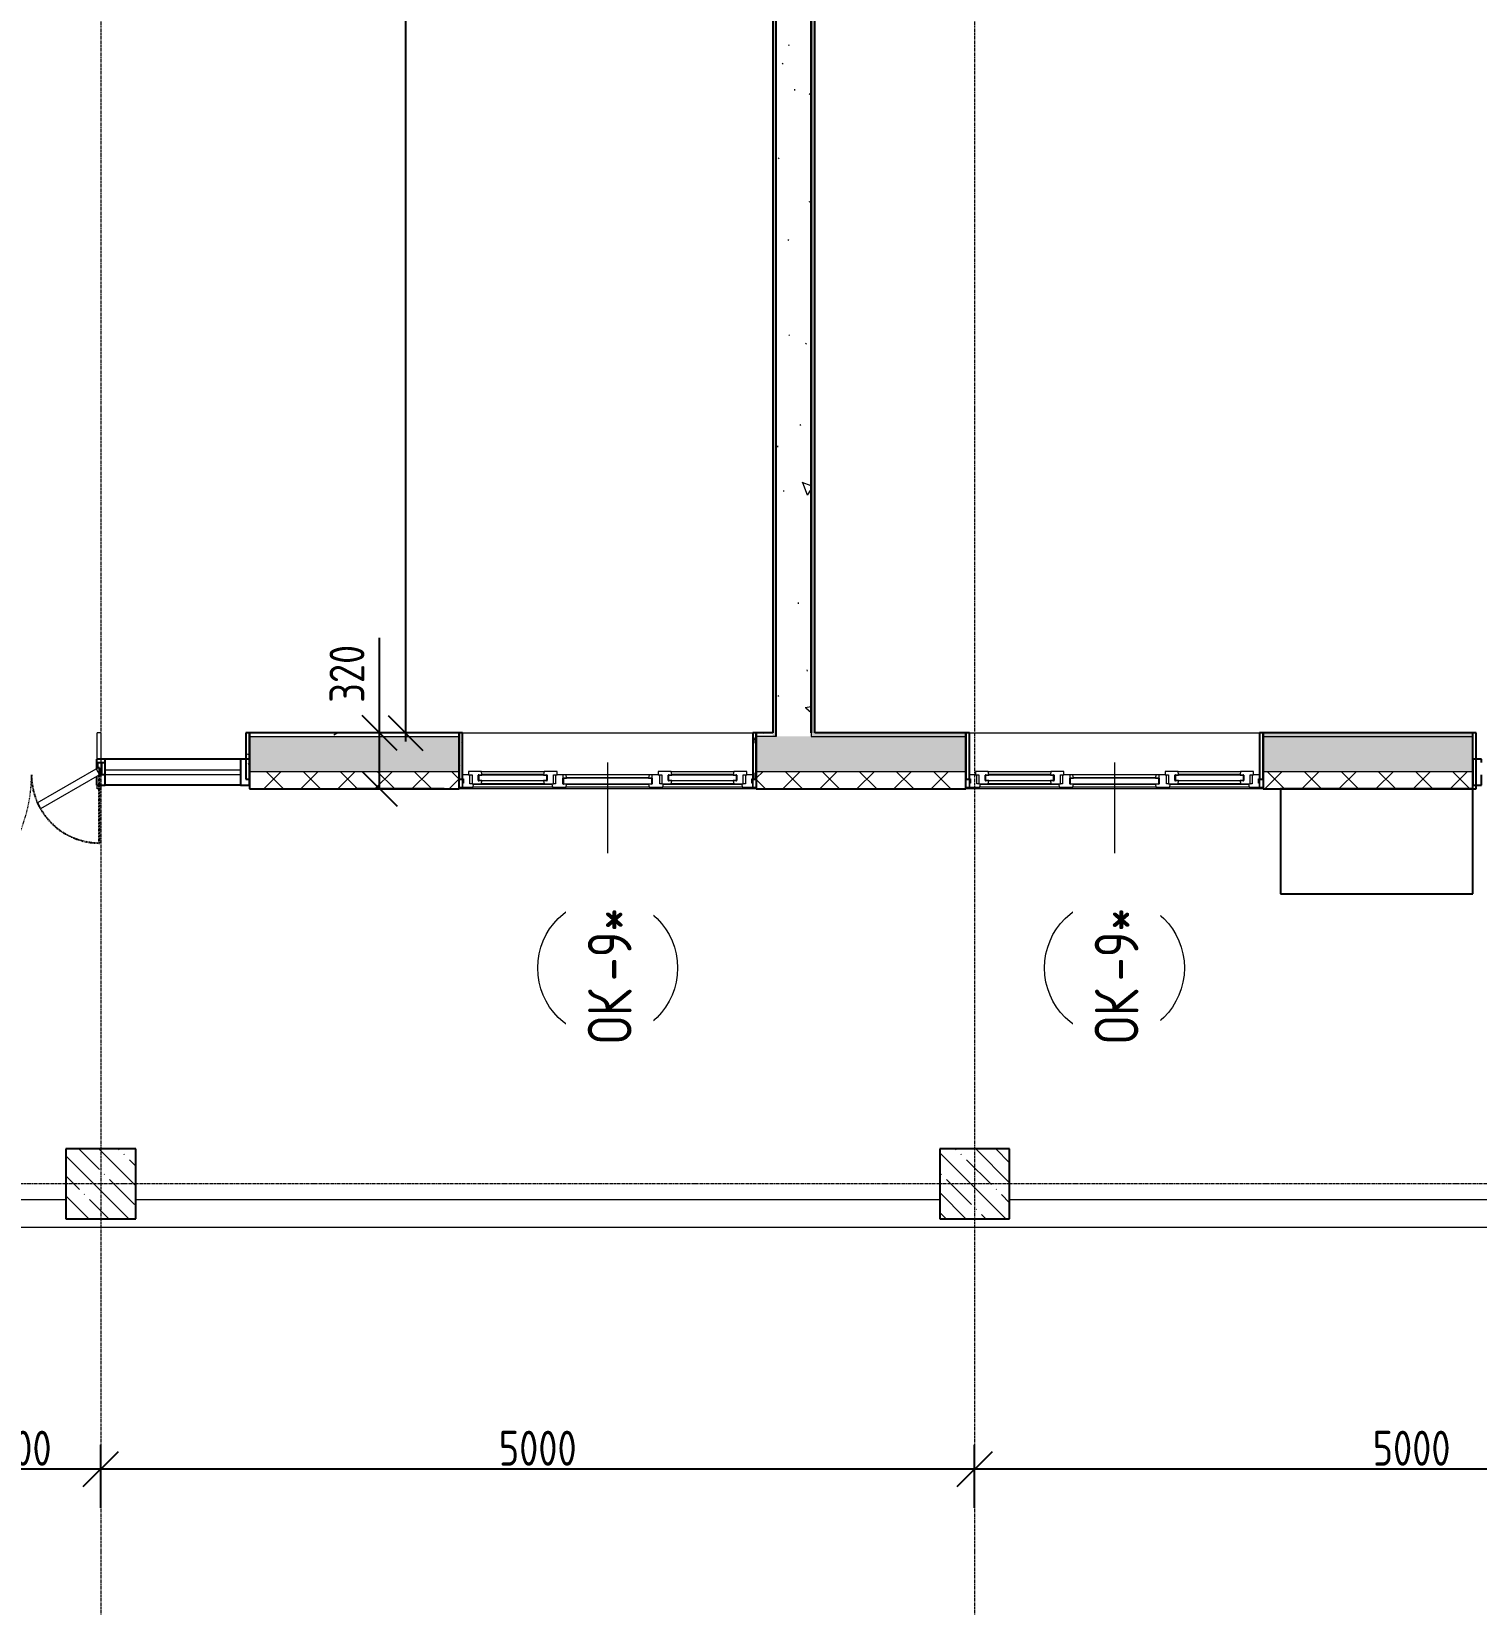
# Model space of a CAD drawing. Header units: millimetres. Extents: x -11854 to 4360091, y -19344 to 4989148.
# Drawn here: x 7281 to 15549, y -2743 to 6255 of the extents above; entities that cross this region are included whole.
import ezdxf

# ---------------------------------------------------------------- set-up
doc = ezdxf.new("R2010")
doc.units = ezdxf.units.MM
doc.linetypes.add('Линия сетки', pattern=[22.225, 12.7, -3.175, 3.175, -3.175])
doc.linetypes.add('Штрих', pattern=[6.35, 3.175, -3.175])
doc.layers.get('0').update_dxf_attribs({"color": 254})
doc.layers.get('Defpoints').update_dxf_attribs({"color": 254})
for name, color, linetype, lineweight in [('A-ANNO-DIMS', 254, 'Continuous', 9), ('A-DOOR', 254, 'Continuous', 9), ('A-DOOR-FRAM', 254, 'Continuous', 18), ('A-GLAZ', 254, 'Continuous', 9), ('A-GLAZ-CURT', 254, 'Continuous', 9), ('A-GLAZ-CWMG', 254, 'Continuous', 9), ('A-GLAZ-IDEN', 254, 'Continuous', 9), ('A-WALL', 254, 'Continuous', 9), ('S-GRID', 254, 'Continuous', 9)]:
    doc.layers.add(name, color=color, linetype=linetype, lineweight=lineweight)
doc.layers.add('кр', color=1, linetype='Continuous')
doc.styles.add('ISOCPEUR', font='isocpeur.ttf', dxfattribs={"width": 0.8, "height": 200})
doc.styles.add('ISOCPEUR_1', font='isocpeur.ttf', dxfattribs={"width": 0.8, "height": 250})
doc.dimstyles.new('2_0_мм_ISOCPEUR', dxfattribs={"dimscale": 304.8, "dimtxt": 199.196235, "dimasz": 0.656168, "dimexe": 0.459318, "dimexo": 0.625, "dimgap": 0.065617, "dimtad": 1, "dimdec": 0, "dimtxsty": 'ISOCPEUR', "dimblk1": 'OBLIQUE', "dimblk2": 'OBLIQUE', "dimsah": 1, "dimcen": 2.5, "dimdle": 0.164042, "dimazin": 3, "dimtfac": 1, "dimtix": 1, "dimtmove": 0, "dimatfit": 3, "dimfxl": 0.787402, "dimfxlon": 1, "dimtvp": 1, "dimarcsym": 2})
doc.dimstyles.new('2_0_мм_ISOCPEUR_1', dxfattribs={"dimscale": 304.8, "dimtxt": 199.196235, "dimasz": 0.656168, "dimexe": 0.459318, "dimexo": 0.625, "dimgap": 0.065617, "dimtad": 1, "dimdec": 0, "dimtxsty": 'ISOCPEUR', "dimblk1": 'OBLIQUE', "dimblk2": 'OBLIQUE', "dimsah": 1, "dimcen": 2.5, "dimdle": 0.164042, "dimazin": 3, "dimtfac": 1, "dimtix": 1, "dimtmove": 1, "dimatfit": 3, "dimfxl": 0.787402, "dimfxlon": 1, "dimtvp": 1, "dimarcsym": 2})
pattern_1 = [(140, (23409.34, 513535.3), (63.7558, 728.7365), [76.2, -838.2]), (85, (23409.34, 513535.3), (-764.2276, -140.9716), [60.96, -670.56]), (190.451, (23414.65, 513596.05), (-700.46675, 587.77), [64.76, -712.36]), (136.184, (23206.1, 513535.3), (168.171, 1084.3162), [114.3, -1257.3]), (186.636, (23220.2, 513625.7), (-989.7098, 949.61), [97.14, -1068.54]), (81.184, (23206.1, 513535.3), (-989.7012, 949.6206), [91.44, -1005.84]), (111, (23256.94, 513636.9), (409.0606, 606.4579), [76.2, -838.2]), (56, (23256.94, 513636.9), (-736.7529, 247.2083), [60.96, -670.56]), (161.451, (23291, 513687.46), (-327.6855, 853.66825), [64.76, -712.36]), (127.5, (23409.34, 513535.32), (-338.22012, 12.3547), [6.706, -655.726, 6.706, -674.014, -673.1]), (127.5, (23409.34, 513535.32), (-338.22012, 12.3547), [-1343.152, 6.706, -666.394]), (97.5, (23409.34, 513535.32), (-400.72213, 267.27887), [6.706, -381.406, 6.706, -640.486, -256.54]), (97.5, (23409.34, 513535.32), (-400.72213, 267.27887), [-1035.304, 6.706, -249.834]), (57.5, (23409.34, 513308.76), (22.91534, 542.36333), [6.706, -247.294, 6.706, -1837.334]), (57.5, (23409.34, 513308.76), (22.91534, 542.36333), [-260.706, -785.774, 6.706, -1044.854]), (47.5, (23409.34, 513207.16), (-101.7071, 592.51696), [6.706, -323.494, 6.706, -1266.342]), (47.5, (23409.34, 513207.16), (-101.7071, 592.51696), [-336.906, -519.582, 6.706, -740.054])]
pattern_2 = [(135, (23409.34, 513535.32), (-114.049253, -114.049253), []), (135, (23409.34, 513649.37), (-114.049253, -114.049253), [201.612, -40.322, 3.353, -36.97])]
pattern_3 = [(90, (23409.34, 513535.32), (-101.6, 406.4), [33.528, -271.272, 33.528, -271.272, -1625.6]), (90, (23409.34, 513535.32), (-101.6, 406.4), [-609.6, 33.528, -576.072, 33.528, -271.272, -711.2]), (90, (23409.34, 513535.32), (-101.6, 406.4), [-1524, 33.528, -169.672, 33.528, -474.472]), (210, (23358.54, 513687.72), (-301.152724, -291.188181), [33.528, -271.272, 33.528, -1896.872]), (210, (23358.54, 513687.72), (-301.152724, -291.188181), [-338.328, -271.272, 33.528, -576.072, -1016]), (210, (23358.54, 513687.72), (-301.152724, -291.188181), [-1219.2, 33.528, -271.272, 33.528, -677.672]), (210, (23358.54, 513687.72), (-301.152724, -291.188181), [-1557.528, -169.672, 33.528, -474.472]), (330, (23155.34, 513738.52), (402.752724, -115.211819), [33.528, -271.272, 33.528, -1896.872]), (330, (23155.34, 513738.52), (402.752724, -115.211819), [-338.328, -271.272, 33.528, -576.072, -1016]), (330, (23155.34, 513738.52), (402.752724, -115.211819), [-1219.2, 33.528, -271.272, 33.528, -677.672]), (330, (23155.34, 513738.52), (402.752724, -115.211819), [-1557.528, -169.672, 33.528, -474.472])]

# ---------------------------------------------------------------- blocks, each defined once
blk = doc.blocks.new('BIMLIB_Окно_Трехстворчатое_Wintech_СФрамугойСнизу_ГОСТ30674-99 - 1700Х1800-7434254-1Г')
at = {"layer": 'A-GLAZ'}
for p, q in [((-705, 140), (-725, 140)), ((-705, 95), (-705, 140)), ((-644.8, 140), (-190.9, 140)), ((-193.7, 123.5), (-642, 123.5)), ((-596.8, 121.5), (-238.9, 121.5)), ((-594, 105), (-241.7, 105)), ((-112.5, 140), (362.5, 140)), ((359.7, 123.5), (-109.7, 123.5)), ((440.9, 140), (894.8, 140)), ((892, 123.5), (443.7, 123.5)), ((488.9, 121.5), (846.8, 121.5)), ((491.7, 105), (844, 105)), ((975, 140), (955, 140)), ((955, 140), (955, 95)), ((-238.9, 51.5), (-596.8, 51.5)), ((-594, 69), (-241.7, 69)), ((-112.5, 70), (362.5, 70)), ((-109.7, 87.5), (359.7, 87.5)), ((846.8, 51.5), (488.9, 51.5)), ((491.7, 69), (844, 69))]:
    blk.add_line(p, q, dxfattribs=at)
at = {"layer": 'A-GLAZ', "lineweight": 18}
for p, q in [((-705, 140), (-705, 117)), ((-644.8, 140), (-705, 140)), ((-705, 117), (-699.5, 117)), ((-699.5, 93), (-705, 93)), ((-699.5, 117), (-699.5, 93)), ((-663, 70), (-663, 121.5)), ((-663, 121.5), (-651, 121.5)), ((-596.8, 121.5), (-651, 121.5)), ((-651, 121.5), (-651, 70)), ((-642, 123.5), (-644.8, 140)), ((-642, 121.5), (-642, 123.5)), ((-615, 71), (-615, 103)), ((-615, 103), (-594, 103)), ((-223.2, 103), (-612.5, 103)), ((-612.5, 103), (-612.5, 71)), ((-594, 105), (-596.8, 121.5)), ((-594, 103), (-594, 105)), ((-238.9, 121.5), (-241.7, 105)), ((-241.7, 105), (-241.7, 103)), ((-241.7, 103), (-220.7, 103)), ((-184.7, 121.5), (-238.9, 121.5)), ((-223.2, 71), (-223.2, 103)), ((-220.7, 103), (-220.7, 71)), ((-190.9, 140), (-193.7, 123.5)), ((-193.7, 123.5), (-193.7, 121.5)), ((-112.5, 140), (-190.9, 140)), ((-184.7, 70), (-184.7, 121.5)), ((-184.7, 121.5), (-172.7, 121.5)), ((-172.7, 121.5), (-172.7, 70)), ((378.2, 121.5), (-128.2, 121.5)), ((-128.2, 121.5), (-128.2, 89.5)), ((-109.7, 123.5), (-112.5, 140)), ((-109.7, 121.5), (-109.7, 123.5)), ((362.5, 140), (359.7, 123.5)), ((359.7, 123.5), (359.7, 121.5)), ((440.9, 140), (362.5, 140)), ((378.2, 89.5), (378.2, 121.5)), ((422.7, 70), (422.7, 121.5)), ((422.7, 121.5), (434.7, 121.5)), ((488.9, 121.5), (434.7, 121.5)), ((434.7, 121.5), (434.7, 70)), ((443.7, 123.5), (440.9, 140)), ((443.7, 121.5), (443.7, 123.5)), ((470.7, 71), (470.7, 103)), ((470.7, 103), (491.7, 103)), ((862.5, 103), (473.2, 103)), ((473.2, 103), (473.2, 71)), ((491.7, 105), (488.9, 121.5)), ((491.7, 103), (491.7, 105)), ((846.8, 121.5), (844, 105)), ((844, 105), (844, 103)), ((844, 103), (865, 103)), ((901, 121.5), (846.8, 121.5)), ((862.5, 71), (862.5, 103)), ((865, 103), (865, 71)), ((894.8, 140), (892, 123.5)), ((892, 123.5), (892, 121.5)), ((955, 140), (894.8, 140)), ((901, 70), (901, 121.5)), ((901, 121.5), (913, 121.5)), ((913, 121.5), (913, 70)), ((949.5, 93), (949.5, 117)), ((949.5, 117), (955, 117)), ((955, 93), (949.5, 93)), ((955, 117), (955, 140)), ((-705, 70), (-671, 70)), ((-671, 70), (-671, 51.5)), ((-651, 70), (-671, 70)), ((-671, 51.5), (-596.8, 51.5)), ((-594, 71), (-615, 71)), ((-612.5, 71), (-223.2, 71)), ((-596.8, 51.5), (-594, 69)), ((-594, 69), (-594, 71)), ((-220.7, 71), (-241.7, 71)), ((-241.7, 71), (-241.7, 69)), ((-241.7, 69), (-238.9, 51.5)), ((-238.9, 51.5), (-164.7, 51.5)), ((-164.7, 70), (-184.7, 70)), ((-164.7, 51.5), (-164.7, 70)), ((-164.7, 70), (-130.7, 70)), ((-109.7, 89.5), (-130.7, 89.5)), ((-130.7, 89.5), (-130.7, 70)), ((-130.7, 70), (-112.5, 70)), ((-128.2, 89.5), (378.2, 89.5)), ((-112.5, 70), (-109.7, 87.5)), ((-109.7, 87.5), (-109.7, 89.5)), ((359.7, 89.5), (359.7, 87.5)), ((380.7, 89.5), (359.7, 89.5)), ((359.7, 87.5), (362.5, 70)), ((362.5, 70), (380.7, 70)), ((380.7, 70), (380.7, 89.5)), ((380.7, 70), (414.7, 70)), ((414.7, 70), (414.7, 51.5)), ((434.7, 70), (414.7, 70)), ((414.7, 51.5), (488.9, 51.5)), ((491.7, 71), (470.7, 71)), ((473.2, 71), (862.5, 71)), ((488.9, 51.5), (491.7, 69)), ((491.7, 69), (491.7, 71)), ((865, 71), (844, 71)), ((844, 71), (844, 69)), ((844, 69), (846.8, 51.5)), ((846.8, 51.5), (921, 51.5)), ((921, 70), (901, 70)), ((921, 51.5), (921, 70)), ((921, 70), (955, 70))]:
    blk.add_line(p, q, dxfattribs=at)
at = {"layer": 'A-GLAZ', "lineweight": 25}
for p, q in [((-615, 103), (-615, 71)), ((-612.5, 103), (-615, 103)), ((-612.5, 71), (-612.5, 103)), ((-220.7, 103), (-223.2, 103)), ((-223.2, 103), (-223.2, 71)), ((-220.7, 71), (-220.7, 103)), ((-128.2, 121.5), (-130.7, 121.5)), ((-130.7, 121.5), (-130.7, 89.5)), ((-128.2, 89.5), (-128.2, 121.5)), ((378.2, 121.5), (378.2, 89.5)), ((380.7, 121.5), (378.2, 121.5)), ((380.7, 89.5), (380.7, 121.5)), ((470.7, 103), (470.7, 71)), ((473.2, 103), (470.7, 103)), ((473.2, 71), (473.2, 103)), ((865, 103), (862.5, 103)), ((862.5, 103), (862.5, 71)), ((865, 71), (865, 103)), ((-615, 71), (-612.5, 71)), ((-223.2, 71), (-220.7, 71)), ((-130.7, 89.5), (-128.2, 89.5)), ((378.2, 89.5), (380.7, 89.5)), ((470.7, 71), (473.2, 71)), ((862.5, 71), (865, 71))]:
    blk.add_line(p, q, dxfattribs=at)
blk = doc.blocks.new('Прямоугольный импост - 50 x 150 мм-7420236-1Г')
at = {"layer": 'A-GLAZ-CWMG', "lineweight": 25}
for p, q in [((0, 75), (-50, 75)), ((-50, 75), (-50, 15)), ((0, -75), (0, 75)), ((-50, -55), (-50, -75)), ((-50, -75), (0, -75))]:
    blk.add_line(p, q, dxfattribs=at)
blk = doc.blocks.new('Системная панель - С остеклением-7428840-1Г')
at = {"layer": 'A-GLAZ-CURT', "lineweight": 18}
for p, q in [((387.5, 12.5), (-387.5, 12.5)), ((-387.5, 12.5), (-387.5, -12.5)), ((387.5, -12.5), (387.5, 12.5)), ((-387.5, -12.5), (387.5, -12.5))]:
    blk.add_line(p, q, dxfattribs=at)
blk = doc.blocks.new('Прямоугольный импост - 50 x 150 мм-7428686-1Г')
at = {"layer": 'A-GLAZ-CWMG'}
for p, q in [((-43359.4, 448024.2), (-43359.4, 448799.2)), ((-43209.4, 448024.2), (-43209.4, 448799.2))]:
    blk.add_line(p, q, dxfattribs=at)
blk = doc.blocks.new('Прямоугольный импост - 50 x 150 мм-7419824-1Г')
at = {"layer": 'A-GLAZ-CWMG', "lineweight": 25}
for p, q in [((-50, 75), (0, 75)), ((-50, -75), (-50, 75)), ((0, 75), (0, -75)), ((0, -75), (-50, -75))]:
    blk.add_line(p, q, dxfattribs=at)
blk = doc.blocks.new('Прямоугольный импост - 50 x 150 мм-7420048-1Г')
at = {"layer": 'A-GLAZ-CWMG', "lineweight": 25}
for p, q in [((-25, 75), (-8.7, 75)), ((-25, 25.6), (-25, 75)), ((-6.7, 75), (25, 75)), ((25, 75), (25, -75)), ((-25, -75), (-25, -16.7)), ((25, -75), (-25, -75))]:
    blk.add_line(p, q, dxfattribs=at)
blk = doc.blocks.new('Дверь_Двупольная_внутренняя ПВХ профиль - Дверной блок наружный металлический остекленный ДНМО 22х13 Л _ДЛЯ ВИТРАЖА_-7420208-1Г')
at = {"layer": 'A-DOOR', "linetype": 'Штрих'}
for p, q in [((618, 865), (618, 15)), ((-618, 405), (-618, 15))]:
    blk.add_line(p, q, dxfattribs=at)
at = {"layer": 'A-DOOR'}
for p, q in [((620, 865), (618, 865)), ((-620, 405), (-618, 405)), ((-650, 15), (-630, 15)), ((-650, -55), (-650, 15)), ((-630, 15), (-630, -55)), ((-618, 15), (-620, 15)), ((618, 15), (620, 15)), ((650, 15), (630, 15)), ((630, 15), (630, -55)), ((650, -55), (650, 15)), ((-630, -55), (-650, -55)), ((630, -55), (650, -55))]:
    blk.add_line(p, q, dxfattribs=at)
at = {"layer": 'A-DOOR', "linetype": 'Штрих', "lineweight": 18}
for p, q in [((620, 15), (620, 865)), ((-620, 15), (-620, 405))]:
    blk.add_line(p, q, dxfattribs=at)
at = {"layer": 'A-DOOR', "lineweight": 18}
for p, q in [((-116.1, 440), (-136.1, 405.4)), ((-136.1, 405.4), (600, -19.6)), ((620, 15), (-116.1, 440)), ((-620, 15), (-282.3, 210)), ((-282.3, 210), (-262.3, 175.4)), ((-262.3, 175.4), (-600, -19.6)), ((-600, -19.6), (-620, 15)), ((600, -19.6), (620, 15))]:
    blk.add_line(p, q, dxfattribs=at)
at = {"layer": 'A-DOOR', "linetype": 'Штрих'}
for centre, radius, start, end in [((620, 15), 850, 90, 180), ((-620, 15), 390, 360, 90)]:
    blk.add_arc(centre, radius, start, end, dxfattribs=at)
at = {"layer": 'A-DOOR-FRAM'}
for p, q in [((-630, 15), (-620, 15)), ((-630, -55), (-630, 15)), ((-620, 15), (-620, -25)), ((630, 15), (620, 15)), ((620, 15), (620, -25)), ((630, -55), (630, 15)), ((-610, -55), (-630, -55)), ((-620, -25), (-610, -25)), ((-610, -25), (-610, -55)), ((620, -25), (610, -25)), ((610, -25), (610, -55)), ((610, -55), (630, -55))]:
    blk.add_line(p, q, dxfattribs=at)
blk = doc.blocks.new('_Oblique')
at = {"color": 0, "linetype": 'ByBlock', "lineweight": -2}
blk.add_line((-0.5, -0.5), (0.5, 0.5), dxfattribs=at)
blk = doc.blocks.new('*D747')
at = {"layer": 'A-ANNO-DIMS', "color": 0, "lineweight": -2, "transparency": 16777216}
for p, q in [((9641.8, 11882.4), (9280.9, 11882.4)), ((9420.9, 11932.4), (9420.9, 2192.4)), ((9641.8, 2242.4), (9280.9, 2242.4))]:
    blk.add_line(p, q, dxfattribs=at)
at = {"layer": 'Defpoints', "color": 0, "transparency": 16777216}
for p in [(9660.9, 11882.4), (9420.9, 2242.4), (9660.9, 2242.4)]:
    blk.add_point(p, dxfattribs=at)
at = {"layer": 'A-ANNO-DIMS', "color": 0, "lineweight": -2, "transparency": 16777216, "xscale": 200, "yscale": 200, "zscale": 200}
for p, rotation in [((9420.9, 11882.4), 90), ((9420.9, 2242.4), 270)]:
    blk.add_blockref('_Oblique', p, dxfattribs=dict(at, rotation=rotation))
at = {"layer": 'A-ANNO-DIMS', "color": 0, "transparency": 16777216, "insert": (9300.9, 7062.4), "char_height": 200, "width": 551.62, "attachment_point": 5, "rotation": 90, "style": 'ISOCPEUR'}
blk.add_mtext('\\A1;9640', dxfattribs=at)
blk = doc.blocks.new('*D748')
at = {"layer": 'A-ANNO-DIMS', "color": 0, "lineweight": -2, "transparency": 16777216}
for p, q in [((9272.9, 2242.4), (9272.9, 2786.4)), ((9272.9, 1922.4), (9272.9, 2292.4)), ((9641.8, 2242.4), (9132.9, 2242.4)), ((9641.8, 1922.4), (9132.9, 1922.4))]:
    blk.add_line(p, q, dxfattribs=at)
at = {"layer": 'Defpoints', "color": 0, "transparency": 16777216}
for p in [(9660.9, 2242.4), (9272.9, 1922.4), (9660.9, 1922.4)]:
    blk.add_point(p, dxfattribs=at)
at = {"layer": 'A-ANNO-DIMS', "color": 0, "lineweight": -2, "transparency": 16777216, "xscale": 200, "yscale": 200, "zscale": 200}
for p, rotation in [((9272.9, 2242.4), 90), ((9272.9, 1922.4), 270)]:
    blk.add_blockref('_Oblique', p, dxfattribs=dict(at, rotation=rotation))
at = {"layer": 'A-ANNO-DIMS', "color": 0, "transparency": 16777216, "insert": (8986.2, 2414.5), "char_height": 200, "width": 399.925, "attachment_point": 1, "rotation": 90, "line_spacing_factor": 1.149209, "style": 'ISOCPEUR'}
blk.add_mtext('\\A1;320', dxfattribs=at)
blk = doc.blocks.new('*D763')
at = {"layer": 'A-ANNO-DIMS', "color": 0, "lineweight": -2, "transparency": 16777216}
for p, q in [((12677.6, -2190.2), (12677.6, -1829.2)), ((17677.6, -2190.2), (17677.6, -1829.2)), ((17727.6, -1969.2), (12627.6, -1969.2))]:
    blk.add_line(p, q, dxfattribs=at)
at = {"layer": 'Defpoints', "color": 0, "transparency": 16777216}
for p in [(12677.6, -1969.2), (12677.6, -2209.2), (17677.6, -2209.2)]:
    blk.add_point(p, dxfattribs=at)
at = {"layer": 'A-ANNO-DIMS', "color": 0, "lineweight": -2, "transparency": 16777216, "xscale": 200, "yscale": 200, "zscale": 200, "rotation": 180}
blk.add_blockref('_Oblique', (12677.6, -1969.2), dxfattribs=at)
at = {"layer": 'A-ANNO-DIMS', "color": 0, "lineweight": -2, "transparency": 16777216, "xscale": 200, "yscale": 200, "zscale": 200}
blk.add_blockref('_Oblique', (17677.6, -1969.2), dxfattribs=at)
at = {"layer": 'A-ANNO-DIMS', "color": 0, "transparency": 16777216, "insert": (15177.6, -1849.2), "char_height": 200, "width": 533.233, "attachment_point": 5, "style": 'ISOCPEUR'}
blk.add_mtext('\\A1;5000', dxfattribs=at)
blk = doc.blocks.new('*D764')
at = {"layer": 'A-ANNO-DIMS', "color": 0, "lineweight": -2, "transparency": 16777216}
for p, q in [((7677.6, -2190.2), (7677.6, -1829.2)), ((12677.6, -2190.2), (12677.6, -1829.2)), ((12727.6, -1969.2), (7627.6, -1969.2))]:
    blk.add_line(p, q, dxfattribs=at)
at = {"layer": 'Defpoints', "color": 0, "transparency": 16777216}
for p in [(7677.6, -1969.2), (7677.6, -2209.2), (12677.6, -2209.2)]:
    blk.add_point(p, dxfattribs=at)
at = {"layer": 'A-ANNO-DIMS', "color": 0, "lineweight": -2, "transparency": 16777216, "xscale": 200, "yscale": 200, "zscale": 200, "rotation": 180}
blk.add_blockref('_Oblique', (7677.6, -1969.2), dxfattribs=at)
at = {"layer": 'A-ANNO-DIMS', "color": 0, "lineweight": -2, "transparency": 16777216, "xscale": 200, "yscale": 200, "zscale": 200}
blk.add_blockref('_Oblique', (12677.6, -1969.2), dxfattribs=at)
at = {"layer": 'A-ANNO-DIMS', "color": 0, "transparency": 16777216, "insert": (10177.6, -1849.2), "char_height": 200, "width": 533.233, "attachment_point": 5, "style": 'ISOCPEUR'}
blk.add_mtext('\\A1;5000', dxfattribs=at)
blk = doc.blocks.new('*D765')
at = {"layer": 'A-ANNO-DIMS', "color": 0, "lineweight": -2, "transparency": 16777216}
for p, q in [((6777.6, -1748.3), (6777.6, -2109.2)), ((7677.6, -2190.2), (7677.6, -1829.2)), ((7727.6, -1969.2), (6727.6, -1969.2))]:
    blk.add_line(p, q, dxfattribs=at)
at = {"layer": 'Defpoints', "color": 0, "transparency": 16777216}
for p in [(6777.6, -1729.2), (6777.6, -1969.2), (7677.6, -2209.2)]:
    blk.add_point(p, dxfattribs=at)
at = {"layer": 'A-ANNO-DIMS', "color": 0, "lineweight": -2, "transparency": 16777216, "xscale": 200, "yscale": 200, "zscale": 200, "rotation": 180}
blk.add_blockref('_Oblique', (6777.6, -1969.2), dxfattribs=at)
at = {"layer": 'A-ANNO-DIMS', "color": 0, "lineweight": -2, "transparency": 16777216, "xscale": 200, "yscale": 200, "zscale": 200}
blk.add_blockref('_Oblique', (7677.6, -1969.2), dxfattribs=at)
at = {"layer": 'A-ANNO-DIMS', "color": 0, "transparency": 16777216, "insert": (7227.6, -1849.2), "char_height": 200, "width": 399.925, "attachment_point": 5, "style": 'ISOCPEUR'}
blk.add_mtext('\\A1;900', dxfattribs=at)
blk = doc.blocks.new('Марка окна - Марка окна-2857-1Г')
at = {"layer": 'A-GLAZ-IDEN'}
blk.add_circle((0, 0), 4.001, dxfattribs=at)

msp = doc.modelspace()

# ---------------------------------------------------------------- hatches: boundary and pattern name
at = {"layer": 'A-WALL'}
h = msp.add_hatch(dxfattribs=at)
h.set_pattern_fill('FP_4', color=8, angle=90, style=0, pattern_type=2)
h.set_pattern_definition(pattern_3)
h.paths.add_polyline_path([(11542.6, 22032.4), (11542.6, 22052.4), (11522.6, 22052.4), (11522.6, 2222.4), (11542.6, 2222.4), (11542.6, 21486.7)])
h = msp.add_hatch(dxfattribs=at)
h.set_pattern_fill('FP_2', color=8, angle=90, style=0, pattern_type=2)
h.set_pattern_definition(pattern_1)
h.paths.add_polyline_path([(11742.6, 17152.4), (11542.6, 17152.4), (11542.6, 2222.4), (11742.6, 2222.4), (11742.6, 15760)])
h = msp.add_hatch(dxfattribs=at)
h.set_pattern_fill('FP_4', color=8, angle=90, style=0, pattern_type=2)
h.set_pattern_definition(pattern_3)
h.paths.add_polyline_path([(11762.6, 2242.4), (11762.6, 17152.4), (11742.6, 17152.4), (11742.6, 2242.4), (11744.4, 2242.4)])
h = msp.add_hatch(dxfattribs=at)
h.set_pattern_fill('FP_2', color=8, angle=90, style=0, pattern_type=2)
h.set_pattern_definition(pattern_1)
h.paths.add_polyline_path([(21842.6, 2222.4), (20327.6, 2222.4), (20327.6, 2022.4), (21842.6, 2022.4)])
h.paths.add_polyline_path([(19027.6, 2022.4), (19027.6, 2222.4), (17677.6, 2222.4), (17677.6, 2022.4)])
h.paths.add_polyline_path([(15527.6, 2222.4), (14327.6, 2222.4), (14327.6, 2022.4), (15527.6, 2022.4)])
h.paths.add_polyline_path([(12627.6, 2222.4), (11427.6, 2222.4), (11427.6, 2022.4), (12627.6, 2022.4), (12627.6, 2159)])
h.paths.add_polyline_path([(9727.6, 2022.4), (9727.6, 2222.4), (8527.6, 2222.4), (8527.6, 2022.4), (9649.7, 2022.4)])
h.paths.add_polyline_path([(6377.6, 2222.4), (5177.6, 2222.4), (5177.6, 2022.4), (6377.6, 2022.4)])
h.paths.add_polyline_path([(3477.6, 2222.4), (2477.6, 2222.4), (2477.6, 2022.4), (3477.6, 2022.4), (3477.6, 2159)])
h = msp.add_hatch(dxfattribs=at)
h.set_pattern_fill('FP_4', color=8, angle=90, style=0, pattern_type=2)
h.set_pattern_definition(pattern_3)
h.paths.add_polyline_path([(11522.6, 2222.4), (11522.6, 2242.4), (11427.6, 2242.4), (11427.6, 2222.4)])
h.paths.add_polyline_path([(9727.6, 2222.4), (9727.6, 2242.4), (8527.6, 2242.4), (8527.6, 2222.4), (9230.8, 2222.4)])
h.paths.add_polyline_path([(6377.6, 2242.4), (5177.6, 2242.4), (5177.6, 2222.4), (6377.6, 2222.4)])
h.paths.add_polyline_path([(3477.6, 2222.4), (3477.6, 2242.4), (2677.6, 2242.4), (2677.6, 2222.4), (3365.6, 2222.4)])
h = msp.add_hatch(dxfattribs=at)
h.set_pattern_fill('FP_4', color=8, angle=90, style=0, pattern_type=2)
h.set_pattern_definition(pattern_3)
h.paths.add_polyline_path([(8527.6, 1977.4), (8527.6, 2242.4), (8507.6, 2242.4), (8507.6, 1977.4)])
h = msp.add_hatch(dxfattribs=at)
h.set_pattern_fill('FP_4', color=8, angle=90, style=0, pattern_type=2)
h.set_pattern_definition(pattern_3)
h.paths.add_polyline_path([(9747.6, 2242.4), (9727.6, 2242.4), (9727.6, 1977.4), (9747.6, 1977.4), (9747.6, 2159)])
h = msp.add_hatch(dxfattribs=at)
h.set_pattern_fill('FP_4', color=8, angle=90, style=0, pattern_type=2)
h.set_pattern_definition(pattern_3)
h.paths.add_polyline_path([(11427.6, 2242.4), (11407.6, 2242.4), (11407.6, 1977.4), (11427.6, 1977.4), (11427.6, 2159)])
h = msp.add_hatch(dxfattribs=at)
h.set_pattern_fill('FP_4', color=8, angle=90, style=0, pattern_type=2)
h.set_pattern_definition(pattern_3)
h.paths.add_polyline_path([(21722.6, 2242.4), (20327.6, 2242.4), (20327.6, 2222.4), (21722.6, 2222.4)])
h.paths.add_polyline_path([(19027.6, 2242.4), (17677.6, 2242.4), (17677.6, 2222.4), (19027.6, 2222.4)])
h.paths.add_polyline_path([(15527.6, 2222.4), (15527.6, 2242.4), (14327.6, 2242.4), (14327.6, 2222.4), (15096, 2222.4)])
h.paths.add_polyline_path([(12627.6, 2222.4), (12627.6, 2242.4), (11742.6, 2242.4), (11742.6, 2222.4), (12582.3, 2222.4)])
h = msp.add_hatch(dxfattribs=at)
h.set_pattern_fill('FP_3', color=8, angle=90, style=0, pattern_type=2)
h.set_pattern_definition([(135, (23409.34, 513535.32), (-106.066017, -106.066017), []), (225, (23409.34, 513535.32), (106.066017, -106.066017), [])])
h.paths.add_polyline_path([(21842.6, 2022.4), (20327.6, 2022.4), (20327.6, 1922.4), (21842.6, 1922.4)])
h.paths.add_polyline_path([(19027.6, 2022.4), (17677.6, 2022.4), (17677.6, 1922.4), (19027.6, 1922.4), (19027.6, 1992.4)])
h.paths.add_polyline_path([(15527.6, 2022.4), (14327.6, 2022.4), (14327.6, 1922.4), (15527.6, 1922.4)])
h.paths.add_polyline_path([(12627.6, 2022.4), (11427.6, 2022.4), (11427.6, 1922.4), (12627.6, 1922.4), (12627.6, 1980)])
h.paths.add_polyline_path([(9727.6, 1980), (9727.6, 2022.4), (8527.6, 2022.4), (8527.6, 1922.4), (9727.6, 1922.4)])
h.paths.add_polyline_path([(6377.6, 1922.4), (6377.6, 2022.4), (5177.6, 2022.4), (5177.6, 1922.4), (5879.3, 1922.4)])
h.paths.add_polyline_path([(3477.6, 2022.4), (2377.6, 2022.4), (2377.6, 1922.4), (3477.6, 1922.4)])
h = msp.add_hatch(dxfattribs=at)
h.set_pattern_fill('FP_1', color=8, angle=90, style=0, pattern_type=2)
h.set_pattern_definition(pattern_2)
h.paths.add_polyline_path([(7877.6, -137.6), (7477.6, -137.6), (7477.6, -537.6), (7877.6, -537.6)])
h = msp.add_hatch(dxfattribs=at)
h.set_pattern_fill('FP_1', color=8, angle=90, style=0, pattern_type=2)
h.set_pattern_definition(pattern_2)
h.paths.add_polyline_path([(12877.6, -137.6), (12477.6, -137.6), (12477.6, -537.6), (12877.6, -537.6)])

# ---------------------------------------------------------------- linework, layer by layer
at = {"layer": 'A-GLAZ-IDEN', "color": 8}
for p, q in [((10577.6, 2072.4), (10577.6, 1328.2)), ((13477.6, 2072.4), (13477.6, 1328.2))]:
    msp.add_line(p, q, dxfattribs=at)
at = {"layer": 'A-WALL', "color": 8, "lineweight": 25}
for p, q in [((11542.6, 2222.4), (11542.6, 22032.4)), ((11742.6, 2242.4), (11742.6, 17152.4)), ((11742.6, 17152.4), (11742.6, 2242.4)), ((11762.6, 2242.4), (11762.6, 17132.4)), ((11522.6, 11882.4), (11522.6, 2242.4)), ((8507.6, 2242.4), (8507.6, 1977.4)), ((8527.6, 2242.4), (8507.6, 2242.4)), ((9727.6, 2242.4), (8527.6, 2242.4)), ((8527.6, 2242.4), (8527.6, 2222.4)), ((8527.6, 1977.4), (8527.6, 2242.4)), ((8527.6, 2222.4), (8527.6, 1922.4)), ((9727.6, 2222.4), (9727.6, 2242.4)), ((9727.6, 2242.4), (9727.6, 1977.4)), ((9747.6, 2242.4), (9727.6, 2242.4)), ((9727.6, 1922.4), (9727.6, 2222.4)), ((9747.6, 1977.4), (9747.6, 2242.4)), ((11407.6, 2242.4), (11407.6, 1977.4)), ((11427.6, 2242.4), (11407.6, 2242.4)), ((11522.6, 2242.4), (11427.6, 2242.4)), ((11427.6, 2242.4), (11427.6, 2222.4)), ((11427.6, 1977.4), (11427.6, 2242.4)), ((11427.6, 2222.4), (11427.6, 1922.4)), ((12627.6, 2242.4), (11762.6, 2242.4)), ((12627.6, 2222.4), (12627.6, 2242.4)), ((12627.6, 2242.4), (12627.6, 1977.4)), ((12647.6, 2242.4), (12627.6, 2242.4)), ((12627.6, 1922.4), (12627.6, 2222.4)), ((12647.6, 1977.4), (12647.6, 2242.4)), ((14307.6, 2242.4), (14307.6, 1977.4)), ((14327.6, 2242.4), (14307.6, 2242.4)), ((15527.6, 2242.4), (14327.6, 2242.4)), ((14327.6, 2242.4), (14327.6, 2222.4)), ((14327.6, 1977.4), (14327.6, 2242.4)), ((14327.6, 2222.4), (14327.6, 1922.4)), ((15527.6, 2222.4), (15527.6, 2242.4)), ((15547.6, 2242.4), (15527.6, 2242.4)), ((15527.6, 1322.4), (15527.6, 2242.4)), ((15527.6, 1922.4), (15527.6, 2222.4)), ((15547.6, 1922.4), (15547.6, 2242.4)), ((8507.6, 1977.4), (8527.6, 1977.4)), ((8527.6, 1922.4), (9727.6, 1922.4)), ((9727.6, 1977.4), (9747.6, 1977.4)), ((11407.6, 1977.4), (11427.6, 1977.4)), ((11427.6, 1922.4), (12627.6, 1922.4)), ((12627.6, 1977.4), (12647.6, 1977.4)), ((14307.6, 1977.4), (14327.6, 1977.4)), ((14327.6, 1922.4), (15527.6, 1922.4)), ((15527.6, 1922.4), (14427.6, 1922.4)), ((14427.6, 1922.4), (14427.6, 1322.4)), ((15527.6, 1922.4), (15547.6, 1922.4)), ((14427.6, 1322.4), (15527.6, 1322.4)), ((7877.6, -137.6), (7477.6, -137.6)), ((7477.6, -137.6), (7477.6, -537.6)), ((7877.6, -537.6), (7877.6, -137.6)), ((12877.6, -137.6), (12477.6, -137.6)), ((12477.6, -137.6), (12477.6, -537.6)), ((12877.6, -537.6), (12877.6, -137.6)), ((7477.6, -537.6), (7877.6, -537.6)), ((12477.6, -537.6), (12877.6, -537.6))]:
    msp.add_line(p, q, dxfattribs=at)
at = {"layer": 'A-WALL', "color": 8}
for p, q in [((7657.5, 2092.4), (7657.5, 2242.4)), ((7677.5, 2242.4), (7657.5, 2242.4)), ((7677.5, 2242.4), (7677.5, 2092.4)), ((8527.6, 2222.4), (9727.6, 2222.4)), ((9747.6, 2242.4), (11407.6, 2242.4)), ((11542.6, 2222.4), (11427.6, 2222.4)), ((11742.6, 2242.4), (11742.6, 2222.4)), ((11742.6, 2222.4), (12627.6, 2222.4)), ((12647.6, 2242.4), (14307.6, 2242.4)), ((14327.6, 2222.4), (15527.6, 2222.4)), ((8527.6, 2022.4), (9727.6, 2022.4)), ((11427.6, 2022.4), (12627.6, 2022.4)), ((14327.6, 2022.4), (15527.6, 2022.4)), ((7657.5, 1922.4), (7657.5, 1942.4)), ((7668.8, 1922.4), (7657.5, 1922.4)), ((7677.5, 1922.4), (7670.8, 1922.4)), ((7677.5, 1942.4), (7677.5, 1922.4)), ((11427.6, 1922.4), (9727.6, 1922.4)), ((14327.6, 1922.4), (12627.6, 1922.4)), ((2877.6, -427.6), (7477.6, -427.6)), ((7877.6, -427.6), (12477.6, -427.6)), ((12877.6, -427.6), (17477.6, -427.6)), ((24504.3, -587.6), (207.6, -587.6))]:
    msp.add_line(p, q, dxfattribs=at)
at = {"layer": 'S-GRID', "color": 8, "linetype": 'Линия сетки'}
for p, q in [((7677.6, 15757.4), (7677.6, -3072.9)), ((12677.6, 15757.4), (12677.6, -3072.9)), ((26162.5, -337.6), (-3854.1, -337.6))]:
    msp.add_line(p, q, dxfattribs=at)
at = {"layer": 'кр', "color": 8, "lineweight": 25, "extrusion": (0, 0, -1)}
for p, q in [((7702.6, 2092.4), (7652.6, 2092.4)), ((7652.6, 2092.4), (7652.6, 2034)), ((7702.6, 1942.4), (7702.6, 2092.4)), ((8527.6, 2092.4), (8477.6, 2092.4)), ((8477.6, 2092.4), (8477.6, 1942.4)), ((8527.6, 1942.4), (8527.6, 2092.4)), ((7652.6, 1991.8), (7652.6, 1942.4)), ((7652.6, 1942.4), (7668.8, 1942.4)), ((7670.8, 1942.4), (7702.6, 1942.4)), ((8477.6, 1942.4), (8527.6, 1942.4))]:
    msp.add_line(p, q, dxfattribs=at)
at = {"layer": 'кр', "color": 8}
for p, q in [((7660.8, 2072.4), (7680.8, 2072.4)), ((7660.8, 2042.4), (7660.8, 2072.4)), ((7680.8, 2072.4), (7680.8, 2002.4)), ((7680.8, 2002.4), (7680.8, 2072.4)), ((7680.8, 2072.4), (7700.8, 2072.4)), ((7700.8, 2072.4), (7700.8, 2002.4)), ((8477.6, 2092.4), (7702.6, 2092.4)), ((7670.8, 2042.4), (7660.8, 2042.4)), ((7668.8, 2002.4), (7670.8, 2002.4)), ((7670.8, 2002.4), (7670.8, 2042.4)), ((7680.8, 2002.4), (7670.8, 2002.4)), ((7700.8, 2002.4), (7680.8, 2002.4)), ((8477.6, 1942.4), (7702.6, 1942.4)), ((7670.8, 1612.4), (7668.8, 1612.4))]:
    msp.add_line(p, q, dxfattribs=at)
at = {"layer": 'кр', "color": 8, "lineweight": 18}
for p, q in [((7313.1, 1842), (7650.8, 2037)), ((7670.8, 2002.4), (7333.1, 1807.4)), ((7650.8, 2037), (7670.8, 2002.4)), ((8477.6, 2029.9), (7702.6, 2029.9)), ((7702.6, 2029.9), (7702.6, 2004.9)), ((7702.6, 2004.9), (8477.6, 2004.9)), ((8477.6, 2004.9), (8477.6, 2029.9)), ((7333.1, 1807.4), (7313.1, 1842))]:
    msp.add_line(p, q, dxfattribs=at)
at = {"layer": 'кр', "color": 8, "linetype": 'Штрих'}
msp.add_line((7668.8, 1612.4), (7668.8, 2002.4), dxfattribs=at)
at = {"layer": 'кр', "color": 8, "linetype": 'Штрих', "lineweight": 18}
msp.add_line((7670.8, 2002.4), (7670.8, 1612.4), dxfattribs=at)
at = {"layer": 'кр', "color": 8, "linetype": 'Штрих'}
msp.add_arc((7670.8, 2002.4), 390, 180, -90, dxfattribs=at)

# ---------------------------------------------------------------- block references
at = {"layer": 'A-DOOR', "color": 8, "rotation": 180}
msp.add_blockref('Дверь_Двупольная_внутренняя ПВХ профиль - Дверной блок наружный металлический остекленный ДНМО 22х13 Л _ДЛЯ ВИТРАЖА_-7420208-1Г', (7050.8, 2017.4), dxfattribs=at)
at = {"layer": 'A-GLAZ', "color": 8, "rotation": 180}
for p in [(10702.6, 2072.4), (13602.6, 2072.4)]:
    msp.add_blockref('BIMLIB_Окно_Трехстворчатое_Wintech_СФрамугойСнизу_ГОСТ30674-99 - 1700Х1800-7434254-1Г', p, dxfattribs=at)
at = {"layer": 'A-GLAZ-CURT', "color": 8}
msp.add_blockref('Системная панель - С остеклением-7428840-1Г', (8090.1, 2017.4), dxfattribs=at)
at = {"layer": 'A-GLAZ-CWMG', "color": 8, "extrusion": (0, 0, -1), "rotation": 180}
for name, p in [('Прямоугольный импост - 50 x 150 мм-7420048-1Г', (-7677.6, 2017.4)), ('Прямоугольный импост - 50 x 150 мм-7419824-1Г', (-8527.6, 2017.4))]:
    msp.add_blockref(name, p, dxfattribs=at)
at = {"layer": 'A-GLAZ-CWMG', "color": 8}
for name, p, rotation in [('Прямоугольный импост - 50 x 150 мм-7428686-1Г', (456501.8, 45301.8), 89.99999999999999), ('Прямоугольный импост - 50 x 150 мм-7420236-1Г', (15527.6, 2017.4), 180)]:
    msp.add_blockref(name, p, dxfattribs=dict(at, rotation=rotation))
at = {"layer": 'A-GLAZ-IDEN', "color": 8, "xscale": 99.99999999999991, "yscale": 99.99999999999991, "zscale": 99.99999999999991, "rotation": 89.99999999999999}
for p in [(10577.6, 897.6), (13477.6, 897.6)]:
    msp.add_blockref('Марка окна - Марка окна-2857-1Г', p, dxfattribs=at)

# ---------------------------------------------------------------- dimensions: what is measured, and where the dimension line sits
at = {"layer": 'A-ANNO-DIMS', "color": 8}
for base, p1, p2, angle, override, picture, middle in [((9420.9, 2242.4), (9660.9, 11882.4), (9660.9, 2242.4), 90, {"dimfxl": 9640.000001}, '*D747', (9300.9, 7062.4)), ((6777.6, -1969.2), (7677.6, -2209.2), (6777.6, -1729.2), 180, {"dimfxl": 1020}, '*D765', (7227.6, -1849.2)), ((7677.6, -1969.2), (12677.6, -2209.2), (7677.6, -2209.2), 180, {"dimfxl": 5000}, '*D764', (10177.6, -1849.2)), ((12677.6, -1969.2), (17677.6, -2209.2), (12677.6, -2209.2), 180, {"dimfxl": 5000}, '*D763', (15177.6, -1849.2))]:
    dim = msp.add_linear_dim(base=base, p1=p1, p2=p2, angle=angle, dimstyle='2_0_мм_ISOCPEUR_1', override=override, dxfattribs=at)
    dim.commit()
    dim.dimension.update_dxf_attribs({"geometry": picture, "text_midpoint": middle})
dim = msp.add_linear_dim(base=(9272.9, 1922.4), p1=(9660.9, 2242.4), p2=(9660.9, 1922.4), angle=90, dimstyle='2_0_мм_ISOCPEUR', override={"dimfxl": 320}, dxfattribs=at)
dim.commit()
dim.dimension.update_dxf_attribs({"geometry": '*D748', "text_midpoint": (9272.9, 2614.4), "dimtype": 160})

# ---------------------------------------------------------------- next in the draw order: texts
at = {"layer": 'A-GLAZ-IDEN', "color": 8, "char_height": 250, "width": 432.911, "attachment_point": 1, "rotation": 90, "style": 'ISOCPEUR_1', "bg_fill": 2}
for insert in [(10464.4, 465.1), (13364.4, 465.1)]:
    msp.add_mtext('ОК', dxfattribs=dict(at, insert=insert))

# ---------------------------------------------------------------- next in the draw order: texts
at = {"layer": 'A-GLAZ-IDEN', "color": 8, "char_height": 250, "width": 606.076, "attachment_point": 1, "rotation": 90, "style": 'ISOCPEUR_1', "bg_fill": 2}
for insert in [(10464.4, 822.3), (13364.4, 822.3)]:
    msp.add_mtext('-9*', dxfattribs=dict(at, insert=insert))

doc.saveas('drawing.dxf')
